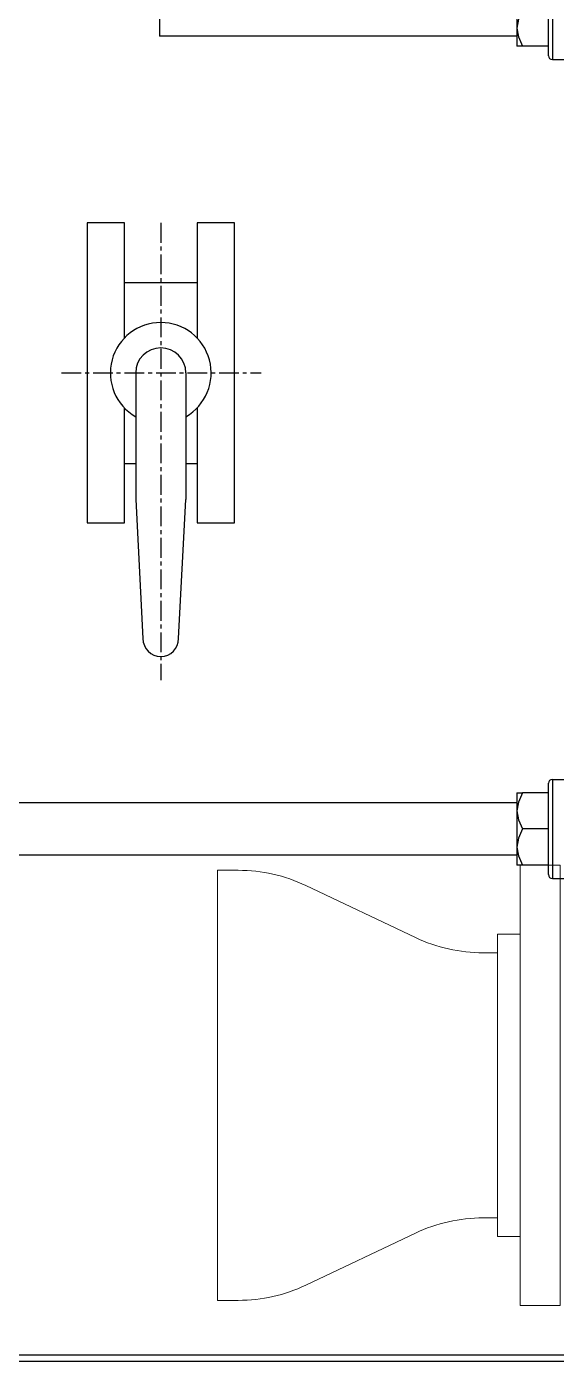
# Model space of a CAD drawing. Extents: x -181672 to 290600, y -29000 to 395522.
# Drawn here: x -100243 to -99907, y 35035 to 35883 of the extents above; entities that cross this region are included whole.
import ezdxf

# ---------------------------------------------------------------- set-up
doc = ezdxf.new("R2010")
doc.units = 0
doc.header["$LTSCALE"] = 10
doc.linetypes.add('XFM7P20PCW$0$CENTER', pattern=[2, 1.25, -0.25, 0.25, -0.25])
doc.layers.add('XFM7P20PCW$0$M-CWTR-CENT', color=252, linetype='XFM7P20PCW$0$CENTER')
doc.layers.add('XFM7P20PCW$0$M-CWTR-VAVE', color=252, linetype='Continuous')
doc.layers.add('XFM7P20PCW$0$M-PIPE--4', color=252, linetype='Continuous', lineweight=9)

# ---------------------------------------------------------------- blocks, each defined once
blk = doc.blocks.new('XFM7P20PCW$0$A$C5a31e6e3')
for p, q in [((856, 990), (856, 1048)), ((858.5, 1050.5), (858.5, 987.5)), ((609, 1035.7), (609, 1002.3)), ((836, 1030.5), (836, 1007.5)), ((836, 1002.3), (609, 1002.3)), ((836, 1007.5), (836, 996)), ((839.56, 996), (836, 996)), ((856, 996), (839.56, 996)), ((858.5, 987.5), (873.5, 987.5)), ((856, 470), (856, 528)), ((858.5, 530.5), (858.5, 467.5)), ((858.5, 530.5), (873.5, 530.5)), ((836, 522), (839.56, 522)), ((836, 522), (836, 510.5)), ((856, 522), (839.56, 522)), ((836, 515.7), (340.25, 515.7)), ((836, 510.5), (836, 487.5)), ((856, 499), (839.56, 499)), ((836, 487.5), (836, 476)), ((836, 482.3), (340.25, 482.3)), ((839.56, 476), (836, 476)), ((856, 476), (839.56, 476)), ((858.5, 467.5), (873.5, 467.5)), ((876, 165), (360, 165)), ((360, 161), (876, 161))]:
    blk.add_line(p, q)
at = {"flags": 128}
for points in [[(839.56, 1019), (836.89, 1013.11), (836, 1007.5)], [(836, 1007.5), (836.89, 1001.89), (839.56, 996)], [(839.56, 522), (836.89, 516.11), (836, 510.5)], [(836, 510.5), (836.89, 504.89), (839.56, 499)], [(839.56, 499), (836.89, 493.11), (836, 487.5)], [(836, 487.5), (836.89, 481.89), (839.56, 476)]]:
    blk.add_lwpolyline(points, dxfattribs=at)
for centre, start, end in [((858.5, 990), 180, 270), ((858.5, 528), 90, 180), ((858.5, 470), 180, 270)]:
    blk.add_arc(centre, 2.5, start, end)
blk = doc.blocks.new('XFM7P20PCW$0$SL150')
for p, q in [((3.96875, 13.97), (1.42875, 13.97)), ((1.42875, -13.97), (1.42875, 13.97)), ((3.96875, -13.97), (3.96875, 13.97)), ((1.42875, 9.604375), (0, 9.604375)), ((0, -9.604375), (0, 9.604375)), ((1.42875, -9.604375), (0, -9.604375)), ((3.96875, -13.97), (1.42875, -13.97))]:
    blk.add_line(p, q)
blk = doc.blocks.new('XFM7P20PCW$0$R10-6')
for p, q in [((-8.414, 0), (-8.414, -0.921)), ((-8.414, 0), (8.414, 0)), ((8.414, 0), (8.414, -0.921)), ((-9.38, -5.211), (-12.686, -12.172)), ((9.38, -5.211), (12.686, -12.172)), ((-13.653, -17.78), (-13.653, -16.462)), ((13.652, -17.78), (13.652, -16.462)), ((13.652, -17.78), (-13.653, -17.78))]:
    blk.add_line(p, q)
for centre, start, end in [((-18.414, -0.921), 334.60069, 0), ((18.414, -0.921), 180, 205.39931), ((-3.653, -16.462), 154.60069, 180), ((3.652, -16.462), 0, 25.39931)]:
    blk.add_arc(centre, 10, start, end)
blk = doc.blocks.new('XFM7P20PCW$0$A$C2D731D76')
at = {"layer": 'XFM7P20PCW$0$M-CWTR-CENT'}
for p, q in [((35297.6, -7618.41), (35297.6, -7491.65)), ((35202.38, -7555.4), (35492.75, -7555.4))]:
    blk.add_line(p, q, dxfattribs=at)
at = {"layer": 'XFM7P20PCW$0$M-CWTR-VAVE'}
for p, q in [((35240.1, -7578.4), (35240.1, -7532.4)), ((35355.1, -7539.47), (35355.1, -7532.4)), ((35297.6, -7539.47), (35377.99, -7539.47)), ((35466.3, -7544.1), (35377.99, -7539.47)), ((35377.99, -7571.33), (35466.3, -7566.71)), ((35297.6, -7571.33), (35377.99, -7571.33)), ((35355.1, -7578.4), (35355.1, -7571.33))]:
    blk.add_line(p, q, dxfattribs=at)
for points in [[(35202.35, -7508.59), (35202.35, -7532.4), (35275.35, -7532.4)], [(35319.85, -7532.4), (35392.85, -7532.4), (35392.85, -7508.59), (35202.35, -7508.59)], [(35202.35, -7578.4), (35202.35, -7602.21), (35392.85, -7602.21), (35392.85, -7578.4), (35319.85, -7578.4)], [(35275.35, -7578.4), (35202.35, -7578.4)], [(35275.35, -7578.4), (35219.4, -7578.4)]]:
    blk.add_lwpolyline(points, dxfattribs=at)
for centre, radius, start, end in [((35297.6, -7555.4), 32, 29.85123, 330.14877), ((35297.6, -7555.4), 15.93, 90, 270), ((35466.3, -7555.4), 11.31, 270, 90)]:
    blk.add_arc(centre, radius, start, end, dxfattribs=at)
blk = doc.blocks.new('XFM7P20PCW')
blk.add_blockref('XFM7P20PCW$0$A$C5a31e6e3', (-100767.79795, 34874.36688))
at = {"rotation": 270}
blk.add_blockref('XFM7P20PCW$0$A$C2D731D76', (-92602.49749, 70960.5103), dxfattribs=at)
at = {"layer": 'XFM7P20PCW$0$M-PIPE--4'}
for name, xscale, yscale, zscale, rotation in [('XFM7P20PCW$0$R10-6', -10.00000000000002, 10, 10, 269.9970098824261), ('XFM7P20PCW$0$SL150', 10.00000000000002, 10.00000000000002, 10.00000000000002, 359.9970098824261)]:
    blk.add_blockref(name, (-99944.09312, 35210.58658), dxfattribs=dict(at, xscale=xscale, yscale=yscale, zscale=zscale, rotation=rotation))

msp = doc.modelspace()

# ---------------------------------------------------------------- block references
msp.add_blockref('XFM7P20PCW', (0, 0))

doc.saveas('drawing.dxf')
